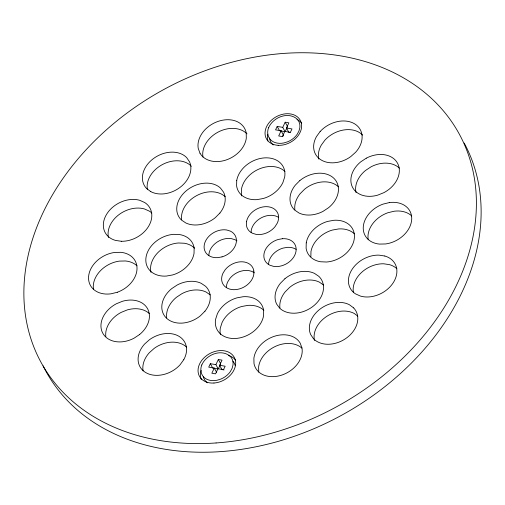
<?xml version="1.0" encoding="UTF-8"?>
<svg xmlns="http://www.w3.org/2000/svg" width="505" height="505" viewBox="0 0 505 505"><rect width="100%" height="100%" fill="white"/><g stroke="black" fill="none" stroke-linecap="round" stroke-linejoin="round"><path stroke-width="0.76" d="M251.187 232.616L251.237 230.394A17.018 12.903 -28.7 0 1 262.127 217.384A17.018 12.903 -28.7 0 1 278.571 217.346M310.853 256.837L310.979 251.496A25.528 19.354 -28.7 0 1 332.271 230.084L338.596 228.935A25.528 19.354 -28.7 0 1 354.472 233.847M282.737 127.361L285.167 122.21L287.534 126.54L285.104 131.685L282.737 127.361L277.182 126.42L275.56 129.854L281.115 130.795L283.482 135.119L282.876 136.407M281.115 130.795L278.684 135.946L282.383 136.571L284.814 131.42L290.369 132.367L291.985 128.933L286.436 127.992L288.866 122.841L285.167 122.21M220.395 364.471L218.267 368.978L215.894 364.648L210.345 363.707L208.723 367.141L214.278 368.082L216.645 372.412M214.278 368.082L211.841 373.233L215.547 373.858L217.977 368.713L223.526 369.654L225.148 366.22L219.599 365.279L222.03 360.128L218.33 359.503L215.894 364.648M285.104 131.685L279.555 130.744L277.182 126.42M290.192 132.55L288.803 132.316L286.436 127.992M217.573 368.858L212.712 368.038L210.345 363.707M224.05 369.957L221.966 369.603L219.599 365.279M323.547 284.984L319.166 282.017A25.528 19.354 -28.7 0 0 289.655 287.377L285.091 291.972A25.528 19.354 -28.7 0 0 279.928 307.974M210.301 294.92L205.92 291.953A25.528 19.354 -28.7 0 0 181.952 293.645L176.409 297.312A25.528 19.354 -28.7 0 0 166.682 317.91M357.761 316.098L354.15 313.409A25.528 19.354 -28.7 0 0 326.224 316.723A25.528 19.354 -28.7 0 0 314.489 340.477M218.33 359.503L220.698 363.827M258.737 372.147L258.623 366.851A25.528 19.354 -28.7 0 1 276.027 346.114A25.528 19.354 -28.7 0 1 301.681 347.92M464.19 143.041A238.246 180.626 -28.7 0 1 337.662 417.382A238.246 180.626 -28.7 0 1 43.089 365.835M356.012 192.544A25.528 19.354 -28.7 0 1 365.475 170.501L371.017 166.833A25.528 19.354 -28.7 0 1 399.367 168.108M268.578 264.563A17.018 12.903 -28.7 0 1 282.958 248.125L287.175 247.362A17.018 12.903 -28.7 0 1 296.1 249.35M226.36 287.68A17.018 12.903 -28.7 0 1 227.717 281.878L229.901 278.406A17.018 12.903 -28.7 0 1 254.469 272.864M208.836 255.675A17.018 12.903 -28.7 0 1 231.479 238.65L235.09 239.768A17.018 12.903 -28.7 0 1 236.946 240.86M368.24 239.698A25.528 19.354 -28.7 0 1 387.745 212.782L394.064 211.235A25.528 19.354 -28.7 0 1 411.739 215.963M353.418 292.49A25.528 19.354 -28.7 0 1 383.699 263.787L389.544 264.664A25.528 19.354 -28.7 0 1 396.924 268.761M143.092 370.847A25.528 19.354 -28.7 0 1 149.316 352.724L154.195 348.368A25.528 19.354 -28.7 0 1 186.591 347.118M105.835 336.69A25.528 19.354 -28.7 0 1 121.093 312.418L127.235 309.925A25.528 19.354 -28.7 0 1 149.448 313.681M93.545 289.58A25.528 19.354 -28.7 0 1 119.357 261.11L125.549 260.971A25.528 19.354 -28.7 0 1 137.038 265.826M108.487 237.508A25.528 19.354 -28.7 0 1 118.296 215.155A25.528 19.354 -28.7 0 1 144.449 208.95L149.467 211.197A25.528 19.354 -28.7 0 1 151.828 213.041M147.391 189.495A25.528 19.354 -28.7 0 1 162.528 164.497A25.528 19.354 -28.7 0 1 191.408 166.271M202.978 157.093A25.528 19.354 -28.7 0 1 218.109 132.089A25.528 19.354 -28.7 0 1 246.989 133.857M318.794 159.062A25.528 19.354 -28.7 0 1 321.186 145.276L324.854 140.213A25.528 19.354 -28.7 0 1 362.653 135.106M241.605 195.902A25.528 19.354 -28.7 0 1 241.339 194.457L241.466 189.11A25.528 19.354 -28.7 0 1 259.633 168.784A25.528 19.354 -28.7 0 1 284.959 171.466M294.87 209.815A25.528 19.354 -28.7 0 1 300.033 193.813L304.597 189.217A25.528 19.354 -28.7 0 1 338.489 186.825M220.477 334.72A25.528 19.354 -28.7 0 1 220.338 327.928L222.099 322.468A25.528 19.354 -28.7 0 1 241.63 306.516L247.955 305.367A25.528 19.354 -28.7 0 1 263.831 310.278M150.963 272.334A25.528 19.354 -28.7 0 1 178.442 242.981L184.521 243.252A25.528 19.354 -28.7 0 1 194.318 247.898M181.623 219.751A25.528 19.354 -28.7 0 1 196.893 195.486A25.528 19.354 -28.7 0 1 225.243 196.761M201.369 379.684A19.815 15.024 -28.7 0 1 201.116 370.443M228.519 355.539A19.815 15.024 -28.7 0 1 235.608 360.103M267.902 141.009A19.278 14.62 -28.7 0 1 267.801 134.178M296.934 119.47A19.278 14.62 -28.7 0 1 301.719 123.214M232.994 361.296A17.018 12.903 -28.7 0 1 235.103 365.45M207.473 382.803A17.018 12.903 -28.7 0 1 203.351 376.837M273.199 144.948A17.018 12.903 -28.7 0 1 269.582 137.991M194.147 248.163L194.021 253.504A25.528 19.354 -28.7 0 1 172.729 274.916L166.404 276.065A25.528 19.354 -28.7 0 1 146.09 256.887A25.528 19.354 -28.7 0 1 173.701 234.326L179.78 234.598A25.528 19.354 -28.7 0 1 194.147 248.163M236.731 180.455L236.599 185.802A25.528 19.354 -28.7 0 0 257.045 199.633L263.37 198.484A25.528 19.354 -28.7 0 0 282.901 182.532L284.662 177.072A25.528 19.354 -28.7 0 0 264.342 157.895A25.528 19.354 -28.7 0 0 236.731 180.455M246.503 221.739L246.415 225.299A17.018 12.903 -28.7 0 0 252.38 233.222L255.991 234.345A17.018 12.903 -28.7 0 0 275.099 226.593L277.283 223.122A17.018 12.903 -28.7 0 0 266.975 206.671A17.018 12.903 -28.7 0 0 246.503 221.739M253.845 271.046L253.762 274.606A17.018 12.903 -28.7 0 1 233.285 289.674A17.018 12.903 -28.7 0 1 222.983 273.224L225.167 269.758A17.018 12.903 -28.7 0 1 242.28 261.792A17.018 12.903 -28.7 0 1 253.845 271.046M263.661 310.543L263.534 315.89A25.528 19.354 -28.7 0 1 235.917 338.451A25.528 19.354 -28.7 0 1 215.603 319.274L217.365 313.813A25.528 19.354 -28.7 0 1 236.889 297.862L243.214 296.713A25.528 19.354 -28.7 0 1 263.661 310.543M306.245 242.842L306.112 248.189A25.528 19.354 -28.7 0 0 320.479 261.748L326.558 262.019A25.528 19.354 -28.7 0 0 354.175 239.458A25.528 19.354 -28.7 0 0 333.856 220.281L327.53 221.43A25.528 19.354 -28.7 0 0 306.245 242.842M201.785 364.963C199.57 369.995 201.255 376.446 206.305 379.021A17.018 12.903 -28.7 0 0 217.049 380.24L220.912 379.059A17.018 12.903 -28.7 0 0 230.299 371.661L232.085 368.397L232.994 365.033A17.018 12.903 -28.7 0 0 230.173 356.259C221.045 348.5 206.135 354.731 201.785 364.963M268.622 127.677C266.406 132.708 268.092 139.153 273.142 141.735A17.018 12.903 -28.7 0 0 283.892 142.953L287.755 141.766A17.018 12.903 -28.7 0 0 297.142 134.374L298.928 131.111L299.831 127.746A17.018 12.903 -28.7 0 0 297.009 118.965C287.882 111.214 272.971 117.444 268.622 127.677M320.113 131.559L316.446 136.621A25.528 19.354 -28.7 0 0 321.376 160.104A25.528 19.354 -28.7 0 0 350.76 156.601L355.64 152.239A25.528 19.354 -28.7 0 0 354.377 123.693A25.528 19.354 -28.7 0 0 320.113 131.559M183.751 359.705L180.083 364.774A25.528 19.354 -28.7 0 1 145.825 372.621A25.528 19.354 -28.7 0 1 144.575 344.069L149.455 339.713A25.528 19.354 -28.7 0 1 178.839 336.216A25.528 19.354 -28.7 0 1 183.751 359.705M219.909 213.028L215.345 217.623A25.528 19.354 -28.7 0 1 185.834 222.983L181.453 220.016A25.528 19.354 -28.7 0 1 186.61 190.499A25.528 19.354 -28.7 0 1 220.502 188.106L223.557 192.159A25.528 19.354 -28.7 0 1 219.909 213.028M299.856 180.569L295.292 185.158A25.528 19.354 -28.7 0 0 294.699 210.08L299.08 213.047A25.528 19.354 -28.7 0 0 323.048 211.355L328.591 207.688A25.528 19.354 -28.7 0 0 333.755 178.177A25.528 19.354 -28.7 0 0 299.856 180.569M204.967 311.187L200.403 315.783A25.528 19.354 -28.7 0 1 166.511 318.175A25.528 19.354 -28.7 0 1 171.675 288.658L177.217 284.99A25.528 19.354 -28.7 0 1 201.179 283.299L205.567 286.266A25.528 19.354 -28.7 0 1 204.967 311.187M284.921 278.722L280.357 283.318A25.528 19.354 -28.7 0 0 276.702 304.187L279.757 308.239A25.528 19.354 -28.7 0 0 313.649 305.847A25.528 19.354 -28.7 0 0 318.813 276.33L314.426 273.363A25.528 19.354 -28.7 0 0 284.921 278.722M366.283 158.179L360.74 161.846A25.528 19.354 -28.7 0 0 352.522 187.305A25.528 19.354 -28.7 0 0 377.784 195.126L383.926 192.632A25.528 19.354 -28.7 0 0 397.688 163.506A25.528 19.354 -28.7 0 0 366.283 158.179M139.563 334.544L134.021 338.211A25.528 19.354 -28.7 0 1 102.61 332.896A25.528 19.354 -28.7 0 1 116.352 303.764L122.5 301.27A25.528 19.354 -28.7 0 1 147.763 309.079A25.528 19.354 -28.7 0 1 139.563 334.544M389.323 202.581L383.005 204.127A25.528 19.354 -28.7 0 0 363.303 226.518A25.528 19.354 -28.7 0 0 379.438 244.092L385.631 243.953A25.528 19.354 -28.7 0 0 411.651 220.022A25.528 19.354 -28.7 0 0 389.323 202.581M117.267 292.275L110.948 293.822A25.528 19.354 -28.7 0 1 88.609 276.399A25.528 19.354 -28.7 0 1 114.616 252.456L120.809 252.317A25.528 19.354 -28.7 0 1 136.956 269.878A25.528 19.354 -28.7 0 1 117.267 292.275M282.434 238.707L278.217 239.471A17.018 12.903 -28.7 0 0 264.481 251.919A17.018 12.903 -28.7 0 0 269.91 265.232L273.521 266.35A17.018 12.903 -28.7 0 0 295.526 253.314A17.018 12.903 -28.7 0 0 282.434 238.707M222.042 256.875L217.825 257.638A17.018 12.903 -28.7 0 1 204.733 243.031A17.018 12.903 -28.7 0 1 226.745 229.996L230.356 231.113A17.018 12.903 -28.7 0 1 235.784 244.426A17.018 12.903 -28.7 0 1 222.042 256.875M384.81 256.016L378.965 255.132A25.528 19.354 -28.7 0 0 351.676 270.011A25.528 19.354 -28.7 0 0 355.488 293.859L360.507 296.107A25.528 19.354 -28.7 0 0 393.635 282.106A25.528 19.354 -28.7 0 0 384.81 256.016M121.276 241.276L115.437 240.399A25.528 19.354 -28.7 0 1 106.587 214.309A25.528 19.354 -28.7 0 1 139.715 200.296L144.727 202.543A25.528 19.354 -28.7 0 1 148.558 226.385A25.528 19.354 -28.7 0 1 121.276 241.276M353.626 307.892L349.416 304.755A25.528 19.354 -28.7 0 0 319.949 309.186A25.528 19.354 -28.7 0 0 310.682 334.581L313.529 338.767A25.528 19.354 -28.7 0 0 347.206 337.473A25.528 19.354 -28.7 0 0 353.626 307.892M150.799 191.641L146.589 188.51A25.528 19.354 -28.7 0 1 152.99 158.93A25.528 19.354 -28.7 0 1 186.667 157.617L189.52 161.802A25.528 19.354 -28.7 0 1 180.272 187.203A25.528 19.354 -28.7 0 1 150.799 191.641M301.952 347.945L300.204 343.179A25.528 19.354 -28.7 0 0 274.392 336.279A25.528 19.354 -28.7 0 0 253.889 358.197L253.996 363.493A25.528 19.354 -28.7 0 0 281.556 375.165A25.528 19.354 -28.7 0 0 301.952 347.945M199.993 153.204L198.244 148.438A25.528 19.354 -28.7 0 1 218.621 121.213A25.528 19.354 -28.7 0 1 246.194 132.865L246.307 138.162A25.528 19.354 -28.7 0 1 225.817 160.091A25.528 19.354 -28.7 0 1 199.993 153.204M216.071 442.961A238.246 180.626 -28.7 0 0 460.882 137.101A238.246 180.626 -28.7 0 0 73.446 164.453A238.246 180.626 -28.7 0 0 216.071 442.961M213.968 383.024A19.815 15.024 -28.7 0 0 234.408 357.616A19.815 15.024 -28.7 0 0 202.196 359.812A19.815 15.024 -28.7 0 0 213.968 383.024M278.16 145.32A19.278 14.62 -28.7 0 0 301.132 122.374A19.278 14.62 -28.7 0 0 270.705 120.891A19.278 14.62 -28.7 0 0 278.16 145.32"/></g></svg>
